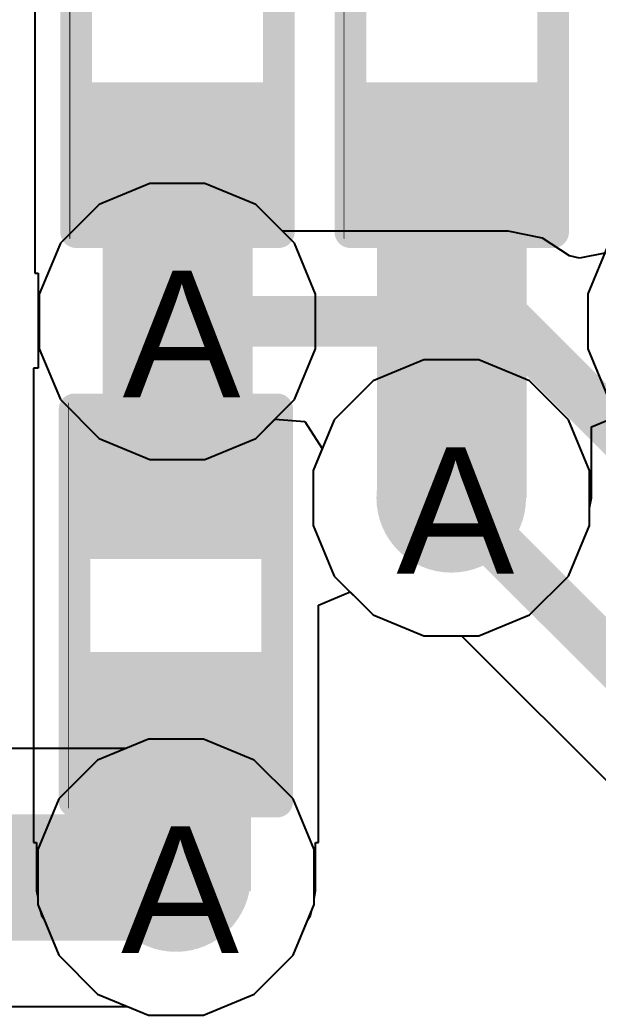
# Model space of a CAD drawing. Header units: inches. Extents: x 0 to 5271, y 0 to 5417.
# Drawn here: x 123.518 to 125.836, y 24.314 to 28.31 of the extents above; entities that cross this region are included whole.
import ezdxf

# ---------------------------------------------------------------- set-up
doc = ezdxf.new("R2010")
doc.units = ezdxf.units.IN
for name, color, linetype in [('Bottom Layer', 5, 'Continuous'), ('Drill Drawing', 1, 'Continuous'), ('L2_GND1', 16, 'Continuous'), ('L3_SIG1', 76, 'Continuous'), ('L4_PWR', 90, 'Continuous'), ('L5_GND2', 156, 'Continuous'), ('L6_SIG2', 130, 'Continuous'), ('L7_GND3', 216, 'Continuous'), ('Top Layer', 1, 'Continuous'), ('Top Overlay', 2, 'Continuous'), ('Top Paste', 8, 'Continuous'), ('Top Solder', 216, 'Continuous'), ('Via Holes', 16, 'Continuous')]:
    doc.layers.add(name, color=color, linetype=linetype)
doc.styles.add('Arial', font='', dxfattribs={"height": 0.2})
doc.styles.get('Arial').set_extended_font_data('Arial')

# ---------------------------------------------------------------- blocks, each defined once
blk = doc.blocks.new('R___0402_186')
at = {"layer": 'Top Layer'}
for points in [[(-0.6985, -0.3175), (-0.6985, 0.3175), (-0.2413, 0.3175), (-0.2413, -0.3175)], [(0.2413, -0.3175), (0.2413, 0.3175), (0.6985, 0.3175), (0.6985, -0.3175)]]:
    blk.add_hatch(color=1, dxfattribs=at).paths.add_polyline_path(points)
at = {"layer": 'Top Paste'}
for points in [[(-0.6985, -0.3175), (-0.6985, 0.3175), (-0.2413, 0.3175), (-0.2413, -0.3175)], [(0.2413, -0.3175), (0.2413, 0.3175), (0.6985, 0.3175), (0.6985, -0.3175)]]:
    blk.add_hatch(color=8, dxfattribs=at).paths.add_polyline_path(points)
at = {"layer": 'Top Solder'}
for points in [[(-0.7535, -0.3725), (-0.7535, 0.3725), (-0.1863, 0.3725), (-0.1863, -0.3725)], [(0.1863, -0.3725), (0.1863, 0.3725), (0.7535, 0.3725), (0.7535, -0.3725)]]:
    blk.add_hatch(color=216, dxfattribs=at).paths.add_polyline_path(points)
at = {"layer": 'Top Overlay'}
for points in [[(0.7874, 0.4064, 0.127, 0.127, 0), (-0.7874, 0.4064, 0.127, 0.127, 0)], [(-0.7874, -0.4064, 0.127, 0.127, 0), (-0.7874, 0.4064, 0.127, 0.127, 0)], [(0.7874, -0.4064, 0.127, 0.127, 0), (0.7874, 0.4064, 0.127, 0.127, 0)], [(0.7874, -0.4064, 0.127, 0.127, 0), (-0.7874, -0.4064, 0.127, 0.127, 0)], [(0.8128, -0.4318, 0.00323, 0.00323, 0), (-0.8128, -0.4318, 0.00323, 0.00323, 0)]]:
    blk.add_lwpolyline(points, format="xyseb", dxfattribs=at)
for points in [[(-0.8191, 0.4064, 0.0635, 0.0635, 1), (-0.7556, 0.4064, 0.0635, 0.0635, 1)], [(-0.8191, 0.4064, 0.0635, 0.0635, 1), (-0.7556, 0.4064, 0.0635, 0.0635, 1)], [(0.7557, 0.4064, 0.0635, 0.0635, 1), (0.8192, 0.4064, 0.0635, 0.0635, 1)], [(0.7557, 0.4064, 0.0635, 0.0635, 1), (0.8192, 0.4064, 0.0635, 0.0635, 1)], [(-0.8191, -0.4064, 0.0635, 0.0635, 1), (-0.7556, -0.4064, 0.0635, 0.0635, 1)], [(-0.8191, -0.4064, 0.0635, 0.0635, 1), (-0.7556, -0.4064, 0.0635, 0.0635, 1)], [(0.7557, -0.4064, 0.0635, 0.0635, 1), (0.8192, -0.4064, 0.0635, 0.0635, 1)], [(0.7557, -0.4064, 0.0635, 0.0635, 1), (0.8192, -0.4064, 0.0635, 0.0635, 1)], [(-0.8136, -0.4318, 0.00161, 0.00161, 1), (-0.812, -0.4318, 0.00161, 0.00161, 1)], [(0.812, -0.4318, 0.00161, 0.00161, 1), (0.8136, -0.4318, 0.00161, 0.00161, 1)]]:
    blk.add_lwpolyline(points, format="xyseb", close=True, dxfattribs=at)
blk = doc.blocks.new('R___0402_187')
at = {"layer": 'Top Layer'}
for points in [[(-0.6985, -0.3175), (-0.6985, 0.3175), (-0.2413, 0.3175), (-0.2413, -0.3175)], [(0.2413, -0.3175), (0.2413, 0.3175), (0.6985, 0.3175), (0.6985, -0.3175)]]:
    blk.add_hatch(color=1, dxfattribs=at).paths.add_polyline_path(points)
at = {"layer": 'Top Paste'}
for points in [[(-0.6985, -0.3175), (-0.6985, 0.3175), (-0.2413, 0.3175), (-0.2413, -0.3175)], [(0.2413, -0.3175), (0.2413, 0.3175), (0.6985, 0.3175), (0.6985, -0.3175)]]:
    blk.add_hatch(color=8, dxfattribs=at).paths.add_polyline_path(points)
at = {"layer": 'Top Solder'}
for points in [[(-0.7535, -0.3725), (-0.7535, 0.3725), (-0.1863, 0.3725), (-0.1863, -0.3725)], [(0.1863, -0.3725), (0.1863, 0.3725), (0.7535, 0.3725), (0.7535, -0.3725)]]:
    blk.add_hatch(color=216, dxfattribs=at).paths.add_polyline_path(points)
at = {"layer": 'Top Overlay'}
for points in [[(0.7874, 0.4064, 0.127, 0.127, 0), (-0.7874, 0.4064, 0.127, 0.127, 0)], [(-0.7874, -0.4064, 0.127, 0.127, 0), (-0.7874, 0.4064, 0.127, 0.127, 0)], [(0.7874, -0.4064, 0.127, 0.127, 0), (0.7874, 0.4064, 0.127, 0.127, 0)], [(0.7874, -0.4064, 0.127, 0.127, 0), (-0.7874, -0.4064, 0.127, 0.127, 0)], [(0.8128, -0.4318, 0.00323, 0.00323, 0), (-0.8128, -0.4318, 0.00323, 0.00323, 0)]]:
    blk.add_lwpolyline(points, format="xyseb", dxfattribs=at)
for points in [[(-0.8192, 0.4064, 0.0635, 0.0635, 1), (-0.7557, 0.4064, 0.0635, 0.0635, 1)], [(-0.8192, 0.4064, 0.0635, 0.0635, 1), (-0.7557, 0.4064, 0.0635, 0.0635, 1)], [(0.7556, 0.4064, 0.0635, 0.0635, 1), (0.8191, 0.4064, 0.0635, 0.0635, 1)], [(0.7556, 0.4064, 0.0635, 0.0635, 1), (0.8191, 0.4064, 0.0635, 0.0635, 1)], [(-0.8192, -0.4064, 0.0635, 0.0635, 1), (-0.7557, -0.4064, 0.0635, 0.0635, 1)], [(-0.8192, -0.4064, 0.0635, 0.0635, 1), (-0.7557, -0.4064, 0.0635, 0.0635, 1)], [(0.7556, -0.4064, 0.0635, 0.0635, 1), (0.8191, -0.4064, 0.0635, 0.0635, 1)], [(0.7556, -0.4064, 0.0635, 0.0635, 1), (0.8191, -0.4064, 0.0635, 0.0635, 1)], [(-0.8137, -0.4318, 0.00161, 0.00161, 1), (-0.812, -0.4318, 0.00161, 0.00161, 1)], [(0.8119, -0.4318, 0.00161, 0.00161, 1), (0.8136, -0.4318, 0.00161, 0.00161, 1)]]:
    blk.add_lwpolyline(points, format="xyseb", close=True, dxfattribs=at)
blk = doc.blocks.new('R___0402_275')
at = {"layer": 'Top Layer'}
for points in [[(-0.6985, -0.3175), (-0.6985, 0.3175), (-0.2413, 0.3175), (-0.2413, -0.3175)], [(0.2413, -0.3175), (0.2413, 0.3175), (0.6985, 0.3175), (0.6985, -0.3175)]]:
    blk.add_hatch(color=1, dxfattribs=at).paths.add_polyline_path(points)
at = {"layer": 'Top Paste'}
for points in [[(-0.6985, -0.3175), (-0.6985, 0.3175), (-0.2413, 0.3175), (-0.2413, -0.3175)], [(0.2413, -0.3175), (0.2413, 0.3175), (0.6985, 0.3175), (0.6985, -0.3175)]]:
    blk.add_hatch(color=8, dxfattribs=at).paths.add_polyline_path(points)
at = {"layer": 'Top Solder'}
for points in [[(-0.7535, -0.3725), (-0.7535, 0.3725), (-0.1863, 0.3725), (-0.1863, -0.3725)], [(0.1863, -0.3725), (0.1863, 0.3725), (0.7535, 0.3725), (0.7535, -0.3725)]]:
    blk.add_hatch(color=216, dxfattribs=at).paths.add_polyline_path(points)
at = {"layer": 'Top Overlay'}
for points in [[(-0.7874, -0.4064, 0.127, 0.127, 0), (-0.7874, 0.4064, 0.127, 0.127, 0)], [(0.7874, 0.4064, 0.127, 0.127, 0), (-0.7874, 0.4064, 0.127, 0.127, 0)], [(0.7874, -0.4064, 0.127, 0.127, 0), (0.7874, 0.4064, 0.127, 0.127, 0)], [(0.7874, -0.4064, 0.127, 0.127, 0), (-0.7874, -0.4064, 0.127, 0.127, 0)], [(0.8128, -0.4318, 0.00323, 0.00323, 0), (-0.8128, -0.4318, 0.00323, 0.00323, 0)]]:
    blk.add_lwpolyline(points, format="xyseb", dxfattribs=at)
for points in [[(-0.8192, 0.4064, 0.0635, 0.0635, 1), (-0.7557, 0.4064, 0.0635, 0.0635, 1)], [(-0.8192, 0.4064, 0.0635, 0.0635, 1), (-0.7557, 0.4064, 0.0635, 0.0635, 1)], [(0.7556, 0.4064, 0.0635, 0.0635, 1), (0.8191, 0.4064, 0.0635, 0.0635, 1)], [(0.7556, 0.4064, 0.0635, 0.0635, 1), (0.8191, 0.4064, 0.0635, 0.0635, 1)], [(-0.8192, -0.4064, 0.0635, 0.0635, 1), (-0.7557, -0.4064, 0.0635, 0.0635, 1)], [(-0.8192, -0.4064, 0.0635, 0.0635, 1), (-0.7557, -0.4064, 0.0635, 0.0635, 1)], [(0.7556, -0.4064, 0.0635, 0.0635, 1), (0.8191, -0.4064, 0.0635, 0.0635, 1)], [(0.7556, -0.4064, 0.0635, 0.0635, 1), (0.8191, -0.4064, 0.0635, 0.0635, 1)], [(-0.8136, -0.4318, 0.00161, 0.00161, 1), (-0.812, -0.4318, 0.00161, 0.00161, 1)], [(0.812, -0.4318, 0.00161, 0.00161, 1), (0.8136, -0.4318, 0.00161, 0.00161, 1)]]:
    blk.add_lwpolyline(points, format="xyseb", close=True, dxfattribs=at)

msp = doc.modelspace()

# ---------------------------------------------------------------- hatches: boundary and pattern name
at = {"layer": 'Bottom Layer'}
h = msp.add_hatch(color=5, dxfattribs=at)
edge = h.paths.add_edge_path()
edge.add_arc((124.1493, 27.099), 0.3, 0, 360)
h = msp.add_hatch(color=5, dxfattribs=at)
edge = h.paths.add_edge_path()
edge.add_arc((125.2474, 26.3906), 0.3, 0, 360)
h = msp.add_hatch(color=5, dxfattribs=at)
edge = h.paths.add_edge_path()
edge.add_arc((124.1432, 24.868), 0.3, 0, 360)
at = {"layer": 'L2_GND1'}
h = msp.add_hatch(color=16, dxfattribs=at)
edge = h.paths.add_edge_path()
edge.add_arc((124.1493, 27.099), 0.3, 0, 360)
h = msp.add_hatch(color=16, dxfattribs=at)
edge = h.paths.add_edge_path()
edge.add_arc((125.2474, 26.3906), 0.3, 0, 360)
h = msp.add_hatch(color=16, dxfattribs=at)
edge = h.paths.add_edge_path()
edge.add_arc((124.1432, 24.868), 0.3, 0, 360)
at = {"layer": 'L3_SIG1'}
h = msp.add_hatch(color=76, dxfattribs=at)
edge = h.paths.add_edge_path()
edge.add_arc((124.1493, 27.099), 0.3, 0, 360)
h = msp.add_hatch(color=76, dxfattribs=at)
edge = h.paths.add_edge_path()
edge.add_arc((125.2474, 26.3906), 0.3, 0, 360)
h = msp.add_hatch(color=76, dxfattribs=at)
edge = h.paths.add_edge_path()
edge.add_arc((124.1432, 24.868), 0.3, 0, 360)
at = {"layer": 'L4_PWR'}
h = msp.add_hatch(color=90, dxfattribs=at)
edge = h.paths.add_edge_path()
edge.add_arc((124.1493, 27.099), 0.3, 0, 360)
h = msp.add_hatch(color=90, dxfattribs=at)
edge = h.paths.add_edge_path()
edge.add_arc((125.2474, 26.3906), 0.3, 0, 360)
h = msp.add_hatch(color=90, dxfattribs=at)
edge = h.paths.add_edge_path()
edge.add_arc((124.1432, 24.868), 0.3, 0, 360)
at = {"layer": 'L5_GND2'}
h = msp.add_hatch(color=156, dxfattribs=at)
edge = h.paths.add_edge_path()
edge.add_arc((124.1493, 27.099), 0.3, 0, 360)
h = msp.add_hatch(color=156, dxfattribs=at)
edge = h.paths.add_edge_path()
edge.add_arc((125.2474, 26.3906), 0.3, 0, 360)
h = msp.add_hatch(color=156, dxfattribs=at)
edge = h.paths.add_edge_path()
edge.add_arc((124.1432, 24.868), 0.3, 0, 360)
at = {"layer": 'L6_SIG2'}
h = msp.add_hatch(color=130, dxfattribs=at)
edge = h.paths.add_edge_path()
edge.add_arc((124.1493, 27.099), 0.3, 0, 360)
h = msp.add_hatch(color=130, dxfattribs=at)
edge = h.paths.add_edge_path()
edge.add_arc((125.2474, 26.3906), 0.3, 0, 360)
h = msp.add_hatch(color=130, dxfattribs=at)
edge = h.paths.add_edge_path()
edge.add_arc((124.1432, 24.868), 0.3, 0, 360)
at = {"layer": 'L7_GND3'}
h = msp.add_hatch(color=216, dxfattribs=at)
edge = h.paths.add_edge_path()
edge.add_arc((124.1493, 27.099), 0.3, 0, 360)
h = msp.add_hatch(color=216, dxfattribs=at)
edge = h.paths.add_edge_path()
edge.add_arc((125.2474, 26.3906), 0.3, 0, 360)
h = msp.add_hatch(color=216, dxfattribs=at)
edge = h.paths.add_edge_path()
edge.add_arc((124.1432, 24.868), 0.3, 0, 360)
at = {"layer": 'Top Layer'}
for points in [[(123.8493, 26.4287), (124.4503, 26.4287), (124.4503, 27.8766), (123.8493, 27.8766)], [(124.9494, 26.3906), (125.5504, 26.3906), (125.5504, 27.8767), (124.9494, 27.8767)], [(123.8431, 24.8129), (124.4442, 24.8129), (124.4442, 25.5905), (123.8431, 25.5905)]]:
    msp.add_hatch(color=1, dxfattribs=at).paths.add_polyline_path(points)
h = msp.add_hatch(color=1, dxfattribs=at)
edge = h.paths.add_edge_path()
edge.add_arc((124.1493, 27.099), 0.3, 0, 360)
h = msp.add_hatch(color=1, dxfattribs=at)
edge = h.paths.add_edge_path()
edge.add_arc((125.2474, 26.3906), 0.3, 0, 360)
h = msp.add_hatch(color=1, dxfattribs=at)
edge = h.paths.add_edge_path()
edge.add_arc((124.1432, 24.868), 0.3, 0, 360)
at = {"layer": 'Via Holes'}
h = msp.add_hatch(color=7, dxfattribs=at)
edge = h.paths.add_edge_path()
edge.add_arc((124.1493, 27.099), 0.15, 0, 360)
h = msp.add_hatch(color=7, dxfattribs=at)
edge = h.paths.add_edge_path()
edge.add_arc((125.2474, 26.3906), 0.15, 0, 360)
h = msp.add_hatch(color=7, dxfattribs=at)
edge = h.paths.add_edge_path()
edge.add_arc((124.1432, 24.868), 0.15, 0, 360)

# ---------------------------------------------------------------- linework, layer by layer
at = {"layer": 'Bottom Layer'}
for p, q in [((124.0391, 27.653), (123.8355, 27.5687)), ((124.2595, 27.653), (124.0391, 27.653)), ((124.4631, 27.5687), (124.2595, 27.653)), ((123.8355, 27.5687), (123.6796, 27.4128)), ((124.619, 27.4128), (124.4631, 27.5687)), ((123.6796, 27.4128), (123.5953, 27.2092)), ((124.7033, 27.2092), (124.619, 27.4128)), ((125.8797, 27.4129), (125.7953, 27.2093)), ((123.5953, 27.2092), (123.5953, 26.9888)), ((124.7033, 26.9888), (124.7033, 27.2092)), ((125.7953, 27.2093), (125.7953, 26.9889)), ((123.5953, 26.9888), (123.6796, 26.7852)), ((124.619, 26.7852), (124.7033, 26.9888)), ((125.7953, 26.9889), (125.8797, 26.7852)), ((125.1372, 26.9446), (124.9336, 26.8603)), ((125.3576, 26.9446), (125.1372, 26.9446)), ((125.5612, 26.8603), (125.3576, 26.9446)), ((124.9336, 26.8603), (124.7777, 26.7044)), ((125.7171, 26.7044), (125.5612, 26.8603)), ((123.6796, 26.7852), (123.8355, 26.6294)), ((124.4631, 26.6294), (124.619, 26.7852)), ((124.7777, 26.7044), (124.6934, 26.5008)), ((125.8014, 26.5008), (125.7171, 26.7044)), ((123.8355, 26.6294), (124.0391, 26.545)), ((124.2595, 26.545), (124.4631, 26.6294)), ((124.0391, 26.545), (124.2595, 26.545)), ((124.6934, 26.5008), (124.6934, 26.2804)), ((125.8014, 26.2804), (125.8014, 26.5008)), ((124.6934, 26.2804), (124.7777, 26.0768)), ((125.7171, 26.0768), (125.8014, 26.2804)), ((124.7777, 26.0768), (124.9336, 25.9209)), ((125.5612, 25.9209), (125.7171, 26.0768)), ((124.9336, 25.9209), (125.1372, 25.8366)), ((125.3576, 25.8366), (125.5612, 25.9209)), ((125.1372, 25.8366), (125.3576, 25.8366)), ((124.033, 25.422), (123.8293, 25.3376)), ((124.2534, 25.422), (124.033, 25.422)), ((124.457, 25.3376), (124.2534, 25.422)), ((123.8293, 25.3376), (123.6735, 25.1818)), ((124.6128, 25.1818), (124.457, 25.3376)), ((123.6735, 25.1818), (123.5892, 24.9782)), ((124.6972, 24.9782), (124.6128, 25.1818)), ((123.5892, 24.9782), (123.5892, 24.7578)), ((124.6972, 24.7578), (124.6972, 24.9782)), ((123.5892, 24.7578), (123.6735, 24.5542)), ((124.6128, 24.5542), (124.6972, 24.7578)), ((123.6735, 24.5542), (123.8293, 24.3983)), ((124.457, 24.3983), (124.6128, 24.5542)), ((123.8293, 24.3983), (124.033, 24.314)), ((124.2534, 24.314), (124.457, 24.3983)), ((124.033, 24.314), (124.2534, 24.314))]:
    msp.add_line(p, q, dxfattribs=at)
at = {"layer": 'L2_GND1'}
for p, q in [((124.0391, 27.653), (123.8355, 27.5687)), ((124.2595, 27.653), (124.0391, 27.653)), ((124.4631, 27.5687), (124.2595, 27.653)), ((123.8355, 27.5687), (123.6796, 27.4128)), ((124.619, 27.4128), (124.4631, 27.5687)), ((123.6796, 27.4128), (123.5953, 27.2092)), ((124.7033, 27.2092), (124.619, 27.4128)), ((125.8797, 27.4129), (125.7953, 27.2093)), ((123.5953, 27.2092), (123.5953, 26.9888)), ((124.7033, 26.9888), (124.7033, 27.2092)), ((125.7953, 27.2093), (125.7953, 26.9889)), ((123.5953, 26.9888), (123.6796, 26.7852)), ((124.619, 26.7852), (124.7033, 26.9888)), ((125.7953, 26.9889), (125.8797, 26.7852)), ((125.1372, 26.9446), (124.9336, 26.8603)), ((125.3576, 26.9446), (125.1372, 26.9446)), ((125.5612, 26.8603), (125.3576, 26.9446)), ((124.9336, 26.8603), (124.7777, 26.7044)), ((125.7171, 26.7044), (125.5612, 26.8603)), ((123.6796, 26.7852), (123.8355, 26.6294)), ((124.4631, 26.6294), (124.619, 26.7852)), ((124.7777, 26.7044), (124.6934, 26.5008)), ((125.8014, 26.5008), (125.7171, 26.7044)), ((123.8355, 26.6294), (124.0391, 26.545)), ((124.2595, 26.545), (124.4631, 26.6294)), ((124.0391, 26.545), (124.2595, 26.545)), ((124.6934, 26.5008), (124.6934, 26.2804)), ((125.8014, 26.2804), (125.8014, 26.5008)), ((124.6934, 26.2804), (124.7777, 26.0768)), ((125.7171, 26.0768), (125.8014, 26.2804)), ((124.7777, 26.0768), (124.9336, 25.9209)), ((125.5612, 25.9209), (125.7171, 26.0768)), ((124.9336, 25.9209), (125.1372, 25.8366)), ((125.3576, 25.8366), (125.5612, 25.9209)), ((125.1372, 25.8366), (125.3576, 25.8366)), ((124.033, 25.422), (123.8293, 25.3376)), ((124.2534, 25.422), (124.033, 25.422)), ((124.457, 25.3376), (124.2534, 25.422)), ((123.8293, 25.3376), (123.6735, 25.1818)), ((124.6128, 25.1818), (124.457, 25.3376)), ((123.6735, 25.1818), (123.5892, 24.9782)), ((124.6972, 24.9782), (124.6128, 25.1818)), ((123.5892, 24.9782), (123.5892, 24.7578)), ((124.6972, 24.7578), (124.6972, 24.9782)), ((123.5892, 24.7578), (123.6735, 24.5542)), ((124.6128, 24.5542), (124.6972, 24.7578)), ((123.6735, 24.5542), (123.8293, 24.3983)), ((124.457, 24.3983), (124.6128, 24.5542)), ((123.8293, 24.3983), (124.033, 24.314)), ((124.2534, 24.314), (124.457, 24.3983)), ((124.033, 24.314), (124.2534, 24.314))]:
    msp.add_line(p, q, dxfattribs=at)
at = {"layer": 'L3_SIG1'}
for p, q in [((124.0391, 27.653), (123.8355, 27.5687)), ((124.2595, 27.653), (124.0391, 27.653)), ((124.4631, 27.5687), (124.2595, 27.653)), ((123.8355, 27.5687), (123.6796, 27.4128)), ((124.619, 27.4128), (124.4631, 27.5687)), ((123.6796, 27.4128), (123.5953, 27.2092)), ((124.7033, 27.2092), (124.619, 27.4128)), ((125.8797, 27.4129), (125.7953, 27.2093)), ((123.5953, 27.2092), (123.5953, 26.9888)), ((124.7033, 26.9888), (124.7033, 27.2092)), ((125.7953, 27.2093), (125.7953, 26.9889)), ((123.5953, 26.9888), (123.6796, 26.7852)), ((124.619, 26.7852), (124.7033, 26.9888)), ((125.7953, 26.9889), (125.8797, 26.7852)), ((125.1372, 26.9446), (124.9336, 26.8603)), ((125.3576, 26.9446), (125.1372, 26.9446)), ((125.5612, 26.8603), (125.3576, 26.9446)), ((124.9336, 26.8603), (124.7777, 26.7044)), ((125.7171, 26.7044), (125.5612, 26.8603)), ((123.6796, 26.7852), (123.8355, 26.6294)), ((124.4631, 26.6294), (124.619, 26.7852)), ((124.7777, 26.7044), (124.6934, 26.5008)), ((125.8014, 26.5008), (125.7171, 26.7044)), ((123.8355, 26.6294), (124.0391, 26.545)), ((124.2595, 26.545), (124.4631, 26.6294)), ((124.0391, 26.545), (124.2595, 26.545)), ((124.6934, 26.5008), (124.6934, 26.2804)), ((125.8014, 26.2804), (125.8014, 26.5008)), ((124.6934, 26.2804), (124.7777, 26.0768)), ((125.7171, 26.0768), (125.8014, 26.2804)), ((124.7777, 26.0768), (124.9336, 25.9209)), ((125.5612, 25.9209), (125.7171, 26.0768)), ((124.9336, 25.9209), (125.1372, 25.8366)), ((125.3576, 25.8366), (125.5612, 25.9209)), ((125.1372, 25.8366), (125.3576, 25.8366)), ((124.033, 25.422), (123.8293, 25.3376)), ((124.2534, 25.422), (124.033, 25.422)), ((124.457, 25.3376), (124.2534, 25.422)), ((123.8293, 25.3376), (123.6735, 25.1818)), ((124.6128, 25.1818), (124.457, 25.3376)), ((123.6735, 25.1818), (123.5892, 24.9782)), ((124.6972, 24.9782), (124.6128, 25.1818)), ((123.5892, 24.9782), (123.5892, 24.7578)), ((124.6972, 24.7578), (124.6972, 24.9782)), ((123.5892, 24.7578), (123.6735, 24.5542)), ((124.6128, 24.5542), (124.6972, 24.7578)), ((123.6735, 24.5542), (123.8293, 24.3983)), ((124.457, 24.3983), (124.6128, 24.5542)), ((123.8293, 24.3983), (124.033, 24.314)), ((124.2534, 24.314), (124.457, 24.3983)), ((124.033, 24.314), (124.2534, 24.314))]:
    msp.add_line(p, q, dxfattribs=at)
at = {"layer": 'L4_PWR'}
for p, q in [((124.0391, 27.653), (123.8355, 27.5687)), ((124.2595, 27.653), (124.0391, 27.653)), ((124.4631, 27.5687), (124.2595, 27.653)), ((123.8355, 27.5687), (123.6796, 27.4128)), ((124.619, 27.4128), (124.4631, 27.5687)), ((123.6796, 27.4128), (123.5953, 27.2092)), ((124.7033, 27.2092), (124.619, 27.4128)), ((125.8797, 27.4129), (125.7953, 27.2093)), ((123.5953, 27.2092), (123.5953, 26.9888)), ((124.7033, 26.9888), (124.7033, 27.2092)), ((125.7953, 27.2093), (125.7953, 26.9889)), ((123.5953, 26.9888), (123.6796, 26.7852)), ((124.619, 26.7852), (124.7033, 26.9888)), ((125.7953, 26.9889), (125.8797, 26.7852)), ((125.1372, 26.9446), (124.9336, 26.8603)), ((125.3576, 26.9446), (125.1372, 26.9446)), ((125.5612, 26.8603), (125.3576, 26.9446)), ((124.9336, 26.8603), (124.7777, 26.7044)), ((125.7171, 26.7044), (125.5612, 26.8603)), ((123.6796, 26.7852), (123.8355, 26.6294)), ((124.4631, 26.6294), (124.619, 26.7852)), ((124.7777, 26.7044), (124.6934, 26.5008)), ((125.8014, 26.5008), (125.7171, 26.7044)), ((123.8355, 26.6294), (124.0391, 26.545)), ((124.2595, 26.545), (124.4631, 26.6294)), ((124.0391, 26.545), (124.2595, 26.545)), ((124.6934, 26.5008), (124.6934, 26.2804)), ((125.8014, 26.2804), (125.8014, 26.5008)), ((124.6934, 26.2804), (124.7777, 26.0768)), ((125.7171, 26.0768), (125.8014, 26.2804)), ((124.7777, 26.0768), (124.9336, 25.9209)), ((125.5612, 25.9209), (125.7171, 26.0768)), ((124.9336, 25.9209), (125.1372, 25.8366)), ((125.3576, 25.8366), (125.5612, 25.9209)), ((125.1372, 25.8366), (125.3576, 25.8366)), ((124.033, 25.422), (123.9426, 25.3846)), ((124.2534, 25.422), (124.033, 25.422)), ((124.457, 25.3376), (124.2534, 25.422)), ((123.9426, 25.3846), (123.0291, 25.3846)), ((124.6128, 25.1818), (124.457, 25.3376)), ((124.6972, 24.9782), (124.6128, 25.1818)), ((124.6972, 24.7578), (124.6972, 24.9782)), ((124.6128, 24.5542), (124.6972, 24.7578)), ((124.457, 24.3983), (124.6128, 24.5542)), ((124.2534, 24.314), (124.457, 24.3983)), ((122.9031, 24.3487), (123.9492, 24.3487)), ((123.9492, 24.3487), (124.033, 24.314)), ((124.033, 24.314), (124.2534, 24.314))]:
    msp.add_line(p, q, dxfattribs=at)
msp.add_lwpolyline([(122.9031, 24.8666, 0.508, 0.508, 0), (124.1432, 24.8666, 0.508, 0.508, 0)], format="xyseb", dxfattribs=at)
msp.add_lwpolyline([(124.0162, 24.8666, 0.254, 0.254, 1), (124.2702, 24.8666, 0.254, 0.254, 1)], format="xyseb", close=True, dxfattribs=at)
at = {"layer": 'L5_GND2'}
for p, q in [((124.0391, 27.653), (123.8355, 27.5687)), ((124.2595, 27.653), (124.0391, 27.653)), ((124.4631, 27.5687), (124.2595, 27.653)), ((123.8355, 27.5687), (123.6796, 27.4128)), ((124.619, 27.4128), (124.4631, 27.5687)), ((123.6796, 27.4128), (123.5953, 27.2092)), ((124.7033, 27.2092), (124.619, 27.4128)), ((125.8797, 27.4129), (125.7953, 27.2093)), ((123.5953, 27.2092), (123.5953, 26.9888)), ((124.7033, 26.9888), (124.7033, 27.2092)), ((125.7953, 27.2093), (125.7953, 26.9889)), ((123.5953, 26.9888), (123.6796, 26.7852)), ((124.619, 26.7852), (124.7033, 26.9888)), ((125.7953, 26.9889), (125.8797, 26.7852)), ((125.1372, 26.9446), (124.9336, 26.8603)), ((125.3576, 26.9446), (125.1372, 26.9446)), ((125.5612, 26.8603), (125.3576, 26.9446)), ((124.9336, 26.8603), (124.7777, 26.7044)), ((125.7171, 26.7044), (125.5612, 26.8603)), ((123.6796, 26.7852), (123.8355, 26.6294)), ((124.4631, 26.6294), (124.619, 26.7852)), ((124.7777, 26.7044), (124.6934, 26.5008)), ((125.8014, 26.5008), (125.7171, 26.7044)), ((123.8355, 26.6294), (124.0391, 26.545)), ((124.2595, 26.545), (124.4631, 26.6294)), ((124.0391, 26.545), (124.2595, 26.545)), ((124.6934, 26.5008), (124.6934, 26.2804)), ((125.8014, 26.2804), (125.8014, 26.5008)), ((124.6934, 26.2804), (124.7777, 26.0768)), ((125.7171, 26.0768), (125.8014, 26.2804)), ((124.7777, 26.0768), (124.9336, 25.9209)), ((125.5612, 25.9209), (125.7171, 26.0768)), ((124.9336, 25.9209), (125.1372, 25.8366)), ((125.3576, 25.8366), (125.5612, 25.9209)), ((125.1372, 25.8366), (125.3576, 25.8366)), ((124.033, 25.422), (123.8293, 25.3376)), ((124.2534, 25.422), (124.033, 25.422)), ((124.457, 25.3376), (124.2534, 25.422)), ((123.8293, 25.3376), (123.6735, 25.1818)), ((124.6128, 25.1818), (124.457, 25.3376)), ((123.6735, 25.1818), (123.5892, 24.9782)), ((124.6972, 24.9782), (124.6128, 25.1818)), ((123.5892, 24.9782), (123.5892, 24.7578)), ((124.6972, 24.7578), (124.6972, 24.9782)), ((123.5892, 24.7578), (123.6735, 24.5542)), ((124.6128, 24.5542), (124.6972, 24.7578)), ((123.6735, 24.5542), (123.8293, 24.3983)), ((124.457, 24.3983), (124.6128, 24.5542)), ((123.8293, 24.3983), (124.033, 24.314)), ((124.2534, 24.314), (124.457, 24.3983)), ((124.033, 24.314), (124.2534, 24.314))]:
    msp.add_line(p, q, dxfattribs=at)
at = {"layer": 'L6_SIG2'}
for p, q in [((124.0391, 27.653), (123.8355, 27.5687)), ((124.2595, 27.653), (124.0391, 27.653)), ((124.4631, 27.5687), (124.2595, 27.653)), ((123.8355, 27.5687), (123.6796, 27.4128)), ((124.5702, 27.4616), (124.4631, 27.5687)), ((125.4751, 27.4616), (124.5702, 27.4616)), ((125.6139, 27.434), (125.4751, 27.4616)), ((125.4751, 27.4616), (125.4751, 27.4616)), ((123.6796, 27.4128), (123.5953, 27.2092)), ((125.7212, 27.3622), (125.6139, 27.434)), ((125.8632, 27.373), (125.7619, 27.3529)), ((125.7619, 27.3529), (125.7212, 27.3622)), ((123.5953, 27.2092), (123.5953, 26.9888)), ((123.5953, 26.9888), (123.6796, 26.7852)), ((123.6796, 26.7852), (123.8355, 26.6294)), ((124.4631, 26.6294), (124.5399, 26.7062)), ((124.5399, 26.7062), (124.6605, 26.6975)), ((124.6605, 26.6975), (124.7299, 26.5889)), ((123.8355, 26.6294), (124.0391, 26.545)), ((124.2595, 26.545), (124.4631, 26.6294)), ((124.7299, 26.5889), (124.6934, 26.5008)), ((124.0391, 26.545), (124.2595, 26.545)), ((124.6934, 26.5008), (124.6934, 26.2804)), ((124.6934, 26.2804), (124.7777, 26.0768)), ((124.7777, 26.0768), (124.9336, 25.9209)), ((124.9336, 25.9209), (125.1372, 25.8366)), ((125.1372, 25.8366), (125.2886, 25.8366)), ((125.2886, 25.8366), (126.4388, 24.6864)), ((124.033, 25.422), (123.8293, 25.3376)), ((124.2534, 25.422), (124.033, 25.422)), ((124.457, 25.3376), (124.2534, 25.422)), ((123.8293, 25.3376), (123.6735, 25.1818)), ((124.6128, 25.1818), (124.457, 25.3376)), ((123.6735, 25.1818), (123.5892, 24.9782)), ((124.6972, 24.9782), (124.6128, 25.1818)), ((123.5892, 24.9782), (123.5892, 24.7578)), ((124.6972, 24.7578), (124.6972, 24.9782)), ((123.5892, 24.7578), (123.6735, 24.5542)), ((124.6128, 24.5542), (124.6972, 24.7578)), ((123.6735, 24.5542), (123.8293, 24.3983)), ((124.457, 24.3983), (124.6128, 24.5542)), ((123.8293, 24.3983), (124.033, 24.314)), ((124.2534, 24.314), (124.457, 24.3983)), ((124.033, 24.314), (124.2534, 24.314))]:
    msp.add_line(p, q, dxfattribs=at)
for points in [[(124.1493, 27.099, 0.2032, 0.2032, 0), (125.4751, 27.099, 0.2032, 0.2032, 0)], [(125.4751, 27.099, 0.2032, 0.2032, 0), (127.0725, 25.5016, 0.2032, 0.2032, 0)], [(125.2474, 26.3906, 0.2032, 0.2032, 0), (126.6952, 24.9428, 0.2032, 0.2032, 0)]]:
    msp.add_lwpolyline(points, format="xyseb", dxfattribs=at)
for points in [[(124.0985, 27.099, 0.1016, 0.1016, 1), (124.2001, 27.099, 0.1016, 0.1016, 1)], [(125.4243, 27.099, 0.1016, 0.1016, 1), (125.5259, 27.099, 0.1016, 0.1016, 1)], [(125.4243, 27.099, 0.1016, 0.1016, 1), (125.5259, 27.099, 0.1016, 0.1016, 1)], [(125.1966, 26.3906, 0.1016, 0.1016, 1), (125.2982, 26.3906, 0.1016, 0.1016, 1)]]:
    msp.add_lwpolyline(points, format="xyseb", close=True, dxfattribs=at)
at = {"layer": 'L7_GND3'}
for p, q in [((124.0391, 27.653), (123.8355, 27.5687)), ((124.2595, 27.653), (124.0391, 27.653)), ((124.4631, 27.5687), (124.2595, 27.653)), ((123.8355, 27.5687), (123.6796, 27.4128)), ((124.619, 27.4128), (124.4631, 27.5687)), ((123.6796, 27.4128), (123.5953, 27.2092)), ((124.7033, 27.2092), (124.619, 27.4128)), ((125.8797, 27.4129), (125.7953, 27.2093)), ((123.5953, 27.2092), (123.5953, 26.9888)), ((124.7033, 26.9888), (124.7033, 27.2092)), ((125.7953, 27.2093), (125.7953, 26.9889)), ((123.5953, 26.9888), (123.6796, 26.7852)), ((124.619, 26.7852), (124.7033, 26.9888)), ((125.7953, 26.9889), (125.8797, 26.7852)), ((125.1372, 26.9446), (124.9336, 26.8603)), ((125.3576, 26.9446), (125.1372, 26.9446)), ((125.5612, 26.8603), (125.3576, 26.9446)), ((124.9336, 26.8603), (124.7777, 26.7044)), ((125.7171, 26.7044), (125.5612, 26.8603)), ((123.6796, 26.7852), (123.8355, 26.6294)), ((124.4631, 26.6294), (124.619, 26.7852)), ((124.7777, 26.7044), (124.6934, 26.5008)), ((125.8014, 26.5008), (125.7171, 26.7044)), ((123.8355, 26.6294), (124.0391, 26.545)), ((124.2595, 26.545), (124.4631, 26.6294)), ((124.0391, 26.545), (124.2595, 26.545)), ((124.6934, 26.5008), (124.6934, 26.2804)), ((125.8014, 26.2804), (125.8014, 26.5008)), ((124.6934, 26.2804), (124.7777, 26.0768)), ((125.7171, 26.0768), (125.8014, 26.2804)), ((124.7777, 26.0768), (124.9336, 25.9209)), ((125.5612, 25.9209), (125.7171, 26.0768)), ((124.9336, 25.9209), (125.1372, 25.8366)), ((125.3576, 25.8366), (125.5612, 25.9209)), ((125.1372, 25.8366), (125.3576, 25.8366)), ((124.033, 25.422), (123.8293, 25.3376)), ((124.2534, 25.422), (124.033, 25.422)), ((124.457, 25.3376), (124.2534, 25.422)), ((123.8293, 25.3376), (123.6735, 25.1818)), ((124.6128, 25.1818), (124.457, 25.3376)), ((123.6735, 25.1818), (123.5892, 24.9782)), ((124.6972, 24.9782), (124.6128, 25.1818)), ((123.5892, 24.9782), (123.5892, 24.7578)), ((124.6972, 24.7578), (124.6972, 24.9782)), ((123.5892, 24.7578), (123.6735, 24.5542)), ((124.6128, 24.5542), (124.6972, 24.7578)), ((123.6735, 24.5542), (123.8293, 24.3983)), ((124.457, 24.3983), (124.6128, 24.5542)), ((123.8293, 24.3983), (124.033, 24.314)), ((124.2534, 24.314), (124.457, 24.3983)), ((124.033, 24.314), (124.2534, 24.314))]:
    msp.add_line(p, q, dxfattribs=at)
at = {"layer": 'Top Layer'}
for p, q in [((123.5779, 29.1975), (123.5779, 28.2323)), ((123.5779, 28.2323), (123.5779, 27.2925)), ((123.5779, 27.2925), (123.5903, 27.2925)), ((123.5903, 27.2925), (123.5903, 26.9113)), ((123.5903, 26.9113), (123.5717, 26.9113)), ((123.5717, 26.9113), (123.5717, 25.9461)), ((125.8094, 26.6759), (125.9364, 26.7285)), ((125.8094, 26.3906), (125.8094, 26.6759)), ((125.8014, 26.3504), (125.8094, 26.3906)), ((125.8014, 26.2804), (125.8014, 26.3504)), ((125.7171, 26.0768), (125.8014, 26.2804)), ((125.5612, 25.9209), (125.7171, 26.0768)), ((124.7147, 25.9603), (124.8417, 26.0129)), ((124.8417, 26.0129), (124.9336, 25.9209)), ((123.5717, 25.9461), (123.5717, 25.0063)), ((124.7147, 25.0063), (124.7147, 25.9603)), ((124.9336, 25.9209), (125.1372, 25.8366)), ((125.3576, 25.8366), (125.5612, 25.9209)), ((125.1372, 25.8366), (125.3576, 25.8366)), ((123.5717, 25.0063), (123.5842, 25.0063)), ((123.5842, 25.0063), (123.5842, 24.8129)), ((124.7032, 24.8129), (124.7032, 25.0063)), ((124.7032, 25.0063), (124.7147, 25.0063)), ((123.5842, 24.8129), (123.5892, 24.7878)), ((123.5892, 24.7878), (123.5892, 24.7578)), ((124.6972, 24.7827), (124.7032, 24.8129)), ((124.6972, 24.7578), (124.6972, 24.7827)), ((123.5892, 24.7578), (123.6006, 24.7301)), ((124.6835, 24.7138), (124.6876, 24.7348)), ((124.6876, 24.7348), (124.6972, 24.7578)), ((123.6006, 24.7301), (123.6039, 24.7138)), ((123.6039, 24.7138), (123.6131, 24.7)), ((123.6131, 24.7), (123.6735, 24.5542)), ((124.6128, 24.5542), (124.6716, 24.696)), ((124.6716, 24.696), (124.6835, 24.7138)), ((123.6735, 24.5542), (123.8293, 24.3983)), ((124.457, 24.3983), (124.6128, 24.5542)), ((123.8293, 24.3983), (124.033, 24.314)), ((124.2534, 24.314), (124.457, 24.3983)), ((124.033, 24.314), (124.2534, 24.314))]:
    msp.add_line(p, q, dxfattribs=at)
msp.add_lwpolyline([(124.1493, 27.775, 0.2032, 0.2032, 0), (124.1494, 27.7751, 0.2032, 0.2032, 0)], format="xyseb", dxfattribs=at)
for points in [[(124.0985, 27.775, 0.1016, 0.1016, 1), (124.2001, 27.775, 0.1016, 0.1016, 1)], [(124.0986, 27.7751, 0.1016, 0.1016, 1), (124.2002, 27.7751, 0.1016, 0.1016, 1)]]:
    msp.add_lwpolyline(points, format="xyseb", close=True, dxfattribs=at)

# ---------------------------------------------------------------- block references
at = {"rotation": 270}
for name, p in [('R___0402_187', (124.1494, 28.245)), ('R___0402_186', (125.2494, 28.245)), ('R___0402_275', (124.1432, 25.9588))]:
    msp.add_blockref(name, p, dxfattribs=at)

# ---------------------------------------------------------------- texts
at = {"layer": 'Drill Drawing', "style": 'Arial'}
for p in [(123.9292, 26.7943), (125.0273, 26.0859), (123.9231, 24.5633)]:
    msp.add_text('A', height=0.508, dxfattribs=at).set_placement(p)

doc.saveas('drawing.dxf')
